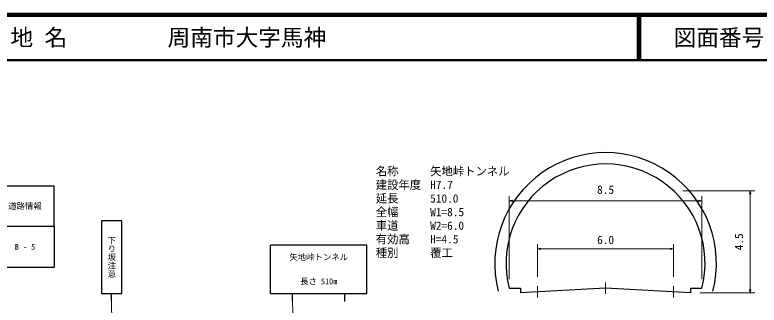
# Model space of a CAD drawing. Units: millimetres at full size, sheet at 1:1000, with parts at other scales. Extents: x 40000 to 680000, y 20000 to 380000.
# Drawn here: x 371351 to 535488, y 315954 to 380000 of the extents above; entities that cross this region are included whole.
import ezdxf
from ezdxf.enums import TextEntityAlignment as Align

# ---------------------------------------------------------------- set-up
doc = ezdxf.new("R2010")
doc.units = ezdxf.units.MM
doc.header["$LTSCALE"] = 1000
doc.linetypes.add('CHAIN', pattern=[18.5, 12, -1.5, 3.5, -1.5])
for name, color, linetype, lineweight in [('M-BGD', 7, 'Continuous', 25), ('M-BMK', 2, 'CHAIN', 13), ('M-STR-HTXT', 7, 'Continuous', 13), ('M-STR-STRC', 7, 'Continuous', 25), ('M-TTL', 2, 'Continuous', 140), ('M-TTL-LINE', 7, 'Continuous', 50)]:
    doc.layers.add(name, color=color, linetype=linetype, lineweight=lineweight)
doc.layers.add('M-TTL-TXT', color=7, linetype='Continuous')
doc.styles.add('@ＭＳ ゴシック', font='')
doc.styles.add('ＭＳ ゴシック', font='')
doc.styles.get('@ＭＳ ゴシック').set_extended_font_data('@MS Gothic')
doc.styles.get('ＭＳ ゴシック').set_extended_font_data('MS Gothic')

# ---------------------------------------------------------------- blocks, each defined once
blk = doc.blocks.new('open_arrow')
at = {"color": 0, "linetype": 'Continuous', "lineweight": -2}
blk.add_lwpolyline([(7.5, 1.25), (0, 0), (7.5, -1.25)], dxfattribs=at)

msp = doc.modelspace()

# ---------------------------------------------------------------- linework, layer by layer
at = {"layer": 'M-BGD'}
for p, q in [((480384, 319671), (482884, 319671)), ((482884, 319671), (482884, 318671)), ((520384, 319671), (520384, 318671)), ((520384, 319671), (522884, 319671))]:
    msp.add_line(p, q, dxfattribs=at)
msp.add_lwpolyline([(520384, 318671), (501634, 319671), (482884, 318671)], dxfattribs=at)
for radius in [24446, 21946]:
    msp.add_arc((501634, 325152), radius, 345.5367, 194.4633, dxfattribs=at)
at = {"layer": 'M-BMK'}
for p, q in [((486634, 317669), (486634, 320173)), ((501634, 318423), (501634, 320919)), ((516634, 317669), (516634, 320173))]:
    msp.add_line(p, q, dxfattribs=at)
at = {"layer": 'M-STR-HTXT'}
for p, q in [((480384, 321671), (480384, 339971)), ((518634, 341171), (534509, 341171)), ((522884, 321671), (522884, 339971)), ((533509, 318671), (533509, 341171)), ((480384, 338971), (522884, 338971)), ((486634, 322173), (486634, 329378)), ((516634, 328378), (486634, 328378)), ((516634, 322173), (516634, 329378)), ((522384, 318671), (534509, 318671)), ((392916, 286343), (392696, 316852)), ((433549, 287011), (432611, 316729))]:
    msp.add_line(p, q, dxfattribs=at)
at = {"layer": 'M-STR-STRC'}
for p, q in [((367183, 342313), (379983, 342313)), ((379983, 333313), (379983, 342313)), ((379983, 333313), (367183, 333313)), ((379983, 333313), (379983, 324313)), ((427761, 318529), (427761, 329213)), ((448961, 329213), (427761, 329213)), ((448961, 318529), (448961, 329213)), ((367183, 324313), (379983, 324313)), ((392696, 316852), (392696, 318552)), ((427761, 318529), (448961, 318529)), ((432611, 316729), (432611, 318529)), ((444111, 316729), (444111, 318529))]:
    msp.add_line(p, q, dxfattribs=at)
msp.add_lwpolyline([(390446, 318552), (394946, 318552), (394946, 334552), (390446, 334552)], close=True, dxfattribs=at)
at = {"layer": 'M-TTL'}
msp.add_line((680000, 380000), (40000, 380000), dxfattribs=at)
at = {"layer": 'M-TTL-LINE'}
for p, q in [((508747, 380000), (508747, 370000)), ((509247, 380000), (509247, 370000)), ((40000, 370000), (680000, 370000))]:
    msp.add_line(p, q, dxfattribs=at)

# ---------------------------------------------------------------- block references
at = {"layer": 'M-STR-HTXT', "xscale": 100, "yscale": 100}
for p, rotation in [((533509, 341171), 270), ((522884, 338971), 180), ((516634, 328378), 180), ((533509, 318671), 90)]:
    msp.add_blockref('open_arrow', p, dxfattribs=dict(at, rotation=rotation))
for p in [(480384, 338971), (486634, 328378)]:
    msp.add_blockref('open_arrow', p, dxfattribs=at)

# ---------------------------------------------------------------- texts
at = {"layer": 'M-STR-HTXT', "style": 'ＭＳ ゴシック'}
for s, p in [('名称', (450943, 344024)), ('矢地峠トンネル', (462943, 344024)), ('建設年度', (450943, 341024)), ('H7.7', (462943, 341024)), ('延長', (450943, 338024)), ('510.0', (462943, 338024)), ('全幅', (450943, 335024)), ('W1=8.5', (462943, 335024)), ('車道', (450943, 332024)), ('W2=6.0', (462943, 332024)), ('有効高', (450943, 329024)), ('H=4.5', (462943, 329024)), ('種別', (450951, 326028)), ('覆工', (462951, 326028))]:
    msp.add_text(s, height=1833, dxfattribs=at).set_placement(p, align=Align.BOTTOM_LEFT)
for s, p in [('8.5', (501634, 339971)), ('6.0', (501634, 328878))]:
    msp.add_text(s, height=1833, dxfattribs=at).set_placement(p, align=Align.BOTTOM_CENTER)
msp.add_text('4.5', height=1833, rotation=90, dxfattribs=at).set_placement((532509, 329921), align=Align.BOTTOM_CENTER)
at = {"layer": 'M-STR-STRC', "style": 'ＭＳ ゴシック'}
for s, p in [('道路情報', (373583, 337813)), ('B - 5', (373583, 328813)), ('矢地峠トンネル', (438361, 326542)), ('長さ 510m', (438361, 321200))]:
    msp.add_text(s, height=1320, dxfattribs=at).set_placement(p, align=Align.MIDDLE_CENTER)
at = {"layer": 'M-STR-STRC', "style": '@ＭＳ ゴシック'}
msp.add_text('下り坂注意', height=1320, rotation=270, dxfattribs=at).set_placement((392696, 326552), align=Align.MIDDLE_CENTER)
at = {"layer": 'M-TTL-TXT', "style": 'ＭＳ ゴシック'}
for s, p in [('地 名', (370380, 375000)), ('周南市大字馬神', (405024, 375000))]:
    msp.add_text(s, height=3666, dxfattribs=at).set_placement(p, align=Align.MIDDLE_LEFT)
msp.add_text('図面番号', height=3666, dxfattribs=at).set_placement((526622, 375000), align=Align.MIDDLE_CENTER)

doc.saveas('drawing.dxf')
